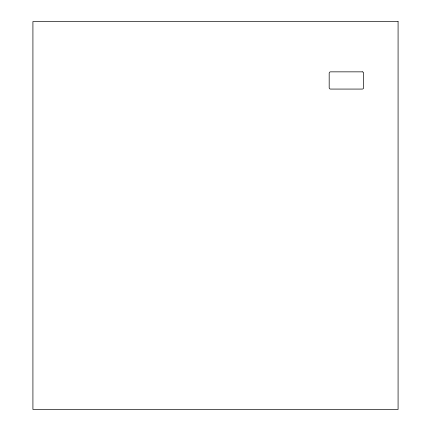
<?xml version="1.0" encoding="UTF-8"?>
<svg xmlns="http://www.w3.org/2000/svg" width="431" height="431" viewBox="0 0 431 431"><rect width="100%" height="100%" fill="white"/><g stroke="black" fill="none" stroke-linecap="round" stroke-linejoin="round"><path stroke-width="0.65" d="M398.082 21.55L32.918 21.55L32.918 409.45L398.082 409.45L398.082 21.55M362.255 71.848L330.561 71.848A1.379 1.379 0 0 0 329.182 73.222L329.182 87.692A1.379 1.379 0 0 0 330.561 89.072L362.255 89.072A1.379 1.379 0 0 0 363.635 87.692L363.635 73.222A1.379 1.379 0 0 0 362.255 71.848"/></g></svg>
